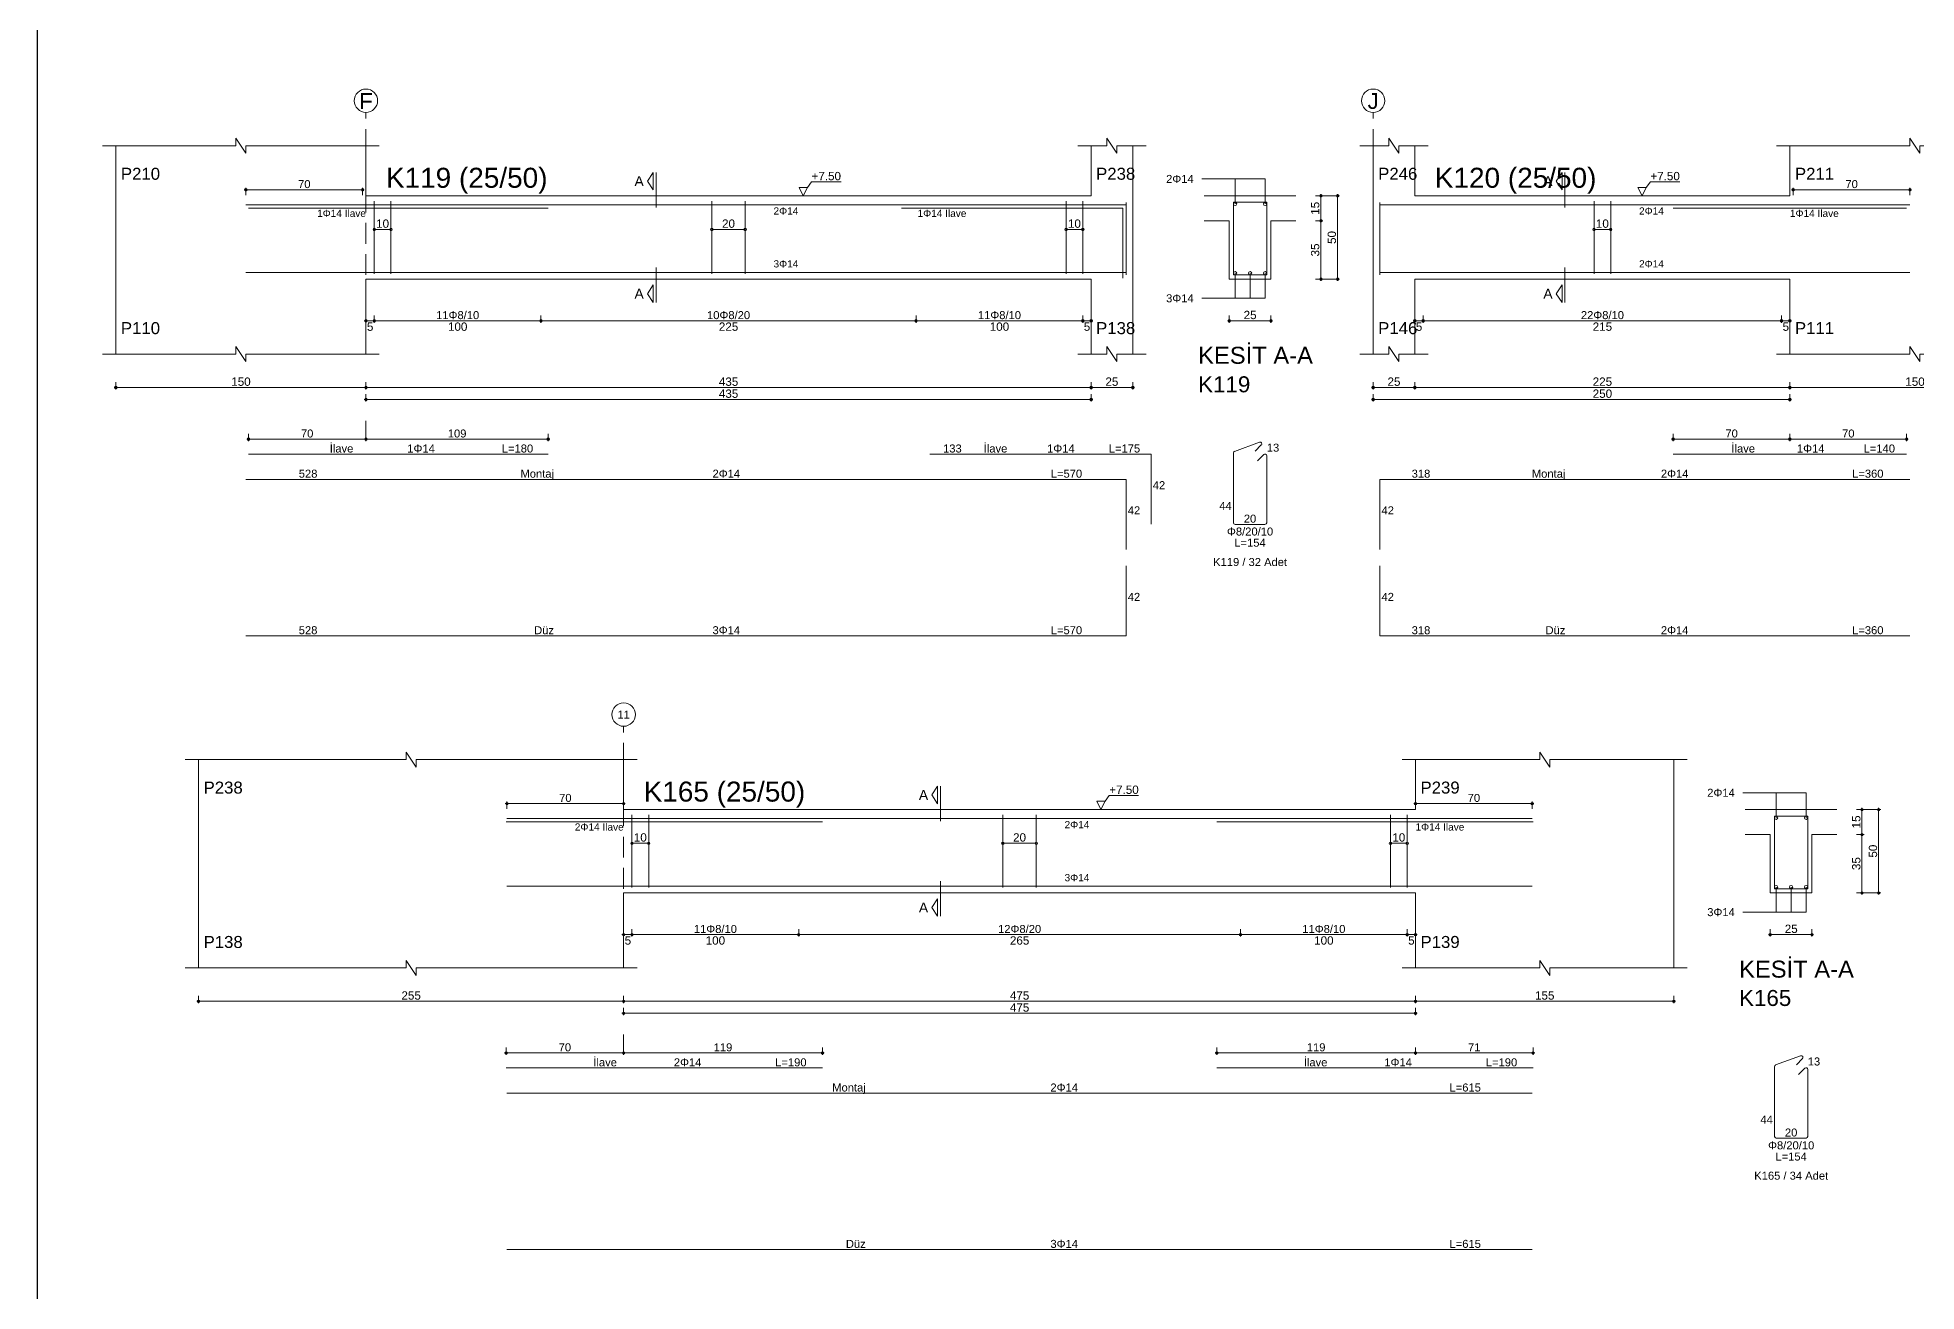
# Model space of a CAD drawing. Header units: millimetres. Extents: x 23801 to 80069, y 9628 to 14137.
# Drawn here: x 44412 to 46103, y 11881 to 13009 of the extents above; entities that cross this region are included whole.
import ezdxf

# ---------------------------------------------------------------- set-up
doc = ezdxf.new("R2010")
doc.units = ezdxf.units.MM
doc.linetypes.add('DASHDOT2', pattern=[12.7, 6.35, -3.175, 0, -3.175])
doc.linetypes.add('DASHED4', pattern=[18.75, 12.5, -6.25])
doc.layers.add('aks', color=251, linetype='DASHDOT2', lineweight=35)
for name, color, linetype in [('Donatı Topl. Uzun. Yazısı', 7, 'Continuous'), ('Donatı Uz. Yazısı', 7, 'Continuous'), ('Donatı Yazısı', 7, 'Continuous'), ('Donatı Çizgisi', 7, 'Continuous'), ('Kiriş', 7, 'Continuous'), ('Standart', 7, 'Continuous'), ('Ölçülendirme', 7, 'Continuous')]:
    doc.layers.add(name, color=color, linetype=linetype)
doc.styles.add('arial_1_18', font='arial.ttf', dxfattribs={"height": 0.2})

# ---------------------------------------------------------------- blocks, each defined once
blk = doc.blocks.new('IDE475Entity7395')
at = {"layer": 'aks', "color": 30, "linetype": 'DASHED4', "lineweight": 5}
for points in [[(7940.6, 2016.8), (7940.6, 2151.8)], [(7940.6, 1955.8), (7940.6, 1966.8)]]:
    blk.add_lwpolyline(points, dxfattribs=at)
at = {"layer": 'aks', "color": 1, "linetype": 'Continuous', "lineweight": 5}
blk.add_circle((7940.6, 2158.8), 7, dxfattribs=at)
at = {"layer": 'Donatı Çizgisi', "color": 5, "linetype": 'Continuous', "lineweight": 5}
for points in [[(7868.6, 2096.4), (8396.6, 2096.4)], [(7945.6, 2055), (7945.6, 2098.6)], [(7955.6, 2055), (7955.6, 2098.6)], [(8148.1, 2055), (8148.1, 2098.6)], [(8168.1, 2055), (8168.1, 2098.6)], [(8360.6, 2055), (8360.6, 2098.6)], [(8370.6, 2055), (8370.6, 2098.6)], [(8396.6, 2054.4), (8396.6, 2097.8)], [(8461, 2054.3), (8461, 2097.9)], [(8461, 2097.9), (8481, 2097.9)], [(8481, 2054.3), (8481, 2097.9)], [(7870.1, 2094.4), (8049.9, 2094.4)], [(8261.9, 2094.4), (8394.6, 2094.4)], [(8394.6, 2052.4), (8394.6, 2094.4)], [(7868.6, 2055.8), (8396.6, 2055.8)], [(8461, 2054.3), (8481, 2054.3)], [(8461.6, 1948.5), (8476.6, 1954)], [(8474.1, 1948.7), (8477.7, 1952.3)], [(7870.1, 1946.8), (8049.9, 1946.8)], [(8278.9, 1946.8), (8411.6, 1946.8)], [(8411.6, 1904.8), (8411.6, 1946.8)], [(8461, 1905.7), (8461, 1947.6)], [(8475.4, 1942.8), (8479.2, 1946.6)], [(8481, 1905.7), (8481, 1945.8)], [(7868.6, 1931.7), (8396.6, 1931.7)], [(8396.6, 1889.7), (8396.6, 1931.7)], [(8462, 1904.7), (8479.9, 1904.7)], [(8396.6, 1837.8), (8396.6, 1879.8)], [(7868.6, 1837.8), (8396.6, 1837.8)]]:
    blk.add_lwpolyline(points, dxfattribs=at)
for centre in [(8462, 2096.9), (8480, 2096.9), (8462, 2055.3), (8471, 2055.3), (8480, 2055.3)]:
    blk.add_circle(centre, 1, dxfattribs=at)
for centre, start, end in [((8477, 1953), 315, 110), ((8462, 1947.6), 110, 180), ((8479.9, 1945.8), 0, 135), ((8462, 1905.7), 180, 270), ((8479.9, 1905.7), 270, 0)]:
    blk.add_arc(centre, 1.02, start, end, dxfattribs=at)
at = {"layer": 'Kiriş', "color": 1, "linetype": 'Continuous', "lineweight": 5}
for points in [[(7782.6, 2131.8), (7862.6, 2131.8)], [(7790.6, 2006.8), (7790.6, 2131.8)], [(7862.6, 2131.8), (7862.6, 2136.3)], [(7868.6, 2127.3), (7862.6, 2136.3)], [(7868.6, 2127.3), (7868.6, 2131.8)], [(7868.6, 2131.8), (7948.6, 2131.8)], [(7940.6, 2101.8), (7940.6, 2131.8)], [(8367.6, 2131.8), (8385.1, 2131.8)], [(8375.6, 2101.8), (8375.6, 2131.8)], [(8385.1, 2131.8), (8385.1, 2136.3)], [(8391.1, 2127.3), (8385.1, 2136.3)], [(8391.1, 2131.8), (8408.6, 2131.8)], [(8391.1, 2127.3), (8391.1, 2131.8)], [(8400.6, 2006.8), (8400.6, 2131.8)], [(7940.6, 2101.8), (8375.6, 2101.8)], [(8443.5, 2101.8), (8498.5, 2101.8)], [(8443.5, 2086.8), (8458.5, 2086.8)], [(8458.5, 2051.8), (8458.5, 2086.8)], [(8483.5, 2086.8), (8498.5, 2086.8)], [(8483.5, 2051.8), (8483.5, 2086.8)], [(7940.6, 2051.8), (8375.6, 2051.8)], [(7940.6, 2006.8), (7940.6, 2051.8)], [(8375.6, 2006.8), (8375.6, 2051.8)], [(8458.5, 2051.8), (8483.5, 2051.8)], [(7782.6, 2006.8), (7862.6, 2006.8)], [(7868.6, 2002.3), (7862.6, 2011.3)], [(7862.6, 2006.8), (7862.6, 2011.3)], [(7868.6, 2006.8), (7948.6, 2006.8)], [(7868.6, 2002.3), (7868.6, 2006.8)], [(8367.6, 2006.8), (8385.1, 2006.8)], [(8391.1, 2002.3), (8385.1, 2011.3)], [(8385.1, 2006.8), (8385.1, 2011.3)], [(8391.1, 2006.8), (8408.6, 2006.8)], [(8391.1, 2002.3), (8391.1, 2006.8)]]:
    blk.add_lwpolyline(points, dxfattribs=at)
at = {"layer": 'Ölçülendirme', "color": 1, "linetype": 'Continuous', "lineweight": 5}
for points in [[(8109.4, 2110.5), (8112.9, 2115.8)], [(8112.9, 2105.3), (8109.4, 2110.5)], [(8112.9, 2105.3), (8112.9, 2115.8)], [(8114.6, 2094.8), (8114.6, 2115.8)], [(8205.4, 2106.8), (8207.9, 2110.1)], [(8207.9, 2110.1), (8225.6, 2110.1)], [(8442, 2111.9), (8480, 2111.9)], [(8462, 2096.9), (8462, 2111.9)], [(8480, 2096.9), (8480, 2111.9)], [(7867.6, 2105.4), (7939.6, 2105.4)], [(7868.6, 2102.1), (7868.6, 2106.6)], [(7938.6, 2102.1), (7938.6, 2106.6)], [(8202.9, 2101.8), (8200.4, 2106.8)], [(8200.4, 2106.8), (8205.4, 2106.8)], [(8205.4, 2106.8), (8202.9, 2101.8)], [(8202.9, 2101.8), (8202.9, 2101.8)], [(8510.2, 2101.8), (8524.7, 2101.8)], [(8513.5, 2050.8), (8513.5, 2102.8)], [(8523.5, 2050.8), (8523.5, 2102.8)], [(8510.2, 2086.8), (8514.7, 2086.8)], [(7945.6, 2081.6), (7955.6, 2081.6)], [(8148.1, 2081.6), (8168.1, 2081.6)], [(8360.6, 2081.6), (8370.6, 2081.6)], [(8114.6, 2037.8), (8114.6, 2058.8)], [(8462, 2040.3), (8462, 2055.3)], [(8471, 2040.3), (8471, 2055.3)], [(8480, 2040.3), (8480, 2055.3)], [(8510.2, 2051.8), (8524.7, 2051.8)], [(8109.4, 2043), (8112.9, 2048.3)], [(8112.9, 2037.8), (8109.4, 2043)], [(8112.9, 2037.8), (8112.9, 2048.3)], [(8442, 2040.3), (8480, 2040.3)], [(7940.6, 2025.5), (7940.6, 2030)], [(7945.6, 2025.5), (7945.6, 2030)], [(8045.6, 2025.5), (8045.6, 2030)], [(8270.6, 2025.5), (8270.6, 2030)], [(8370.6, 2025.5), (8370.6, 2030)], [(8375.6, 2025.5), (8375.6, 2030)], [(8458.5, 2025.5), (8458.5, 2030)], [(8483.5, 2025.5), (8483.5, 2030)], [(7939.6, 2026.8), (8376.6, 2026.8)], [(8457.5, 2026.8), (8484.5, 2026.8)], [(7789.6, 1986.8), (8401.6, 1986.8)], [(7790.6, 1985.5), (7790.6, 1990)], [(7940.6, 1985.5), (7940.6, 1990)], [(8375.6, 1985.5), (8375.6, 1990)], [(8400.6, 1985.5), (8400.6, 1990)], [(7939.6, 1979.6), (8376.6, 1979.6)], [(7940.6, 1978.3), (7940.6, 1982.8)], [(8375.6, 1978.3), (8375.6, 1982.8)], [(7869.1, 1955.8), (7941.6, 1955.8)], [(7870.1, 1954.5), (7870.1, 1959)], [(7939.6, 1955.8), (8050.9, 1955.8)], [(7940.6, 1954.5), (7940.6, 1959)], [(7940.6, 1954.5), (7940.6, 1959)], [(8049.9, 1954.5), (8049.9, 1959)]]:
    blk.add_lwpolyline(points, dxfattribs=at)
for centre in [(7868.6, 2105.4), (7938.6, 2105.4), (8513.5, 2101.8), (8523.5, 2101.8), (8513.5, 2086.8), (7945.6, 2081.6), (7955.6, 2081.6), (8148.1, 2081.6), (8168.1, 2081.6), (8360.6, 2081.6), (8370.6, 2081.6), (8513.5, 2051.8), (8523.5, 2051.8), (7940.6, 2026.8), (7945.6, 2026.8), (7945.6, 2026.8), (8045.6, 2026.8), (8045.6, 2026.8), (8270.6, 2026.8), (8270.6, 2026.8), (8370.6, 2026.8), (8370.6, 2026.8), (8375.6, 2026.8), (8458.5, 2026.8), (8483.5, 2026.8), (7790.6, 1986.8), (7940.6, 1986.8), (7940.6, 1986.8), (8375.6, 1986.8), (8375.6, 1986.8), (8400.6, 1986.8), (7940.6, 1979.6), (8375.6, 1979.6), (7870.1, 1955.8), (7940.6, 1955.8), (7940.6, 1955.8), (8049.9, 1955.8)]:
    blk.add_circle(centre, 0.75, dxfattribs=at)
at = {"layer": 'aks', "color": 1, "linetype": 'Continuous', "lineweight": 5, "style": 'arial_1_18'}
blk.add_text('F', height=9.45, dxfattribs=at).set_placement((7936.6, 2153.9))
at = {"layer": 'Donatı Topl. Uzun. Yazısı', "color": 1, "linetype": 'Continuous', "lineweight": 5, "style": 'arial_1_18'}
for s, p in [('L=180', (8022.1, 1947.8)), ('L=175', (8386.2, 1947.8)), ('L=570', (8351.4, 1932.7)), ('L=154', (8461.5, 1891.3)), ('L=570', (8351.4, 1838.8))]:
    blk.add_text(s, height=4.8, dxfattribs=at).set_placement(p)
at = {"layer": 'Donatı Uz. Yazısı', "color": 1, "linetype": 'Continuous', "lineweight": 5, "style": 'arial_1_18'}
for s, p in [('133', (8286.8, 1947.8)), ('13', (8481, 1948.3)), ('528', (7900.3, 1932.7)), ('42', (8412.6, 1925.8)), ('44', (8452.5, 1913.4)), ('42', (8397.6, 1910.7)), ('20', (8467.2, 1905.7)), ('42', (8397.6, 1858.8)), ('528', (7900.3, 1838.8))]:
    blk.add_text(s, height=4.8, dxfattribs=at).set_placement(p)
at = {"layer": 'Donatı Yazısı', "color": 5, "linetype": 'Continuous', "lineweight": 5, "style": 'arial_1_18'}
for s, height, p in [('2Φ14', 4.8, (8420.6, 2109.5)), ('1Φ14 İlave', 4.32, (7911.3, 2089.1)), ('1Φ14 İlave', 4.32, (8271.5, 2089.1)), ('3Φ14', 4.8, (8420.6, 2037.9)), ('1Φ14', 4.8, (7965.4, 1947.8)), ('1Φ14', 4.8, (8349.2, 1947.8)), ('2Φ14', 4.8, (8148.5, 1932.7)), ('Φ8/20/10', 4.8, (8457.1, 1898)), ('K119 / 32 Adet', 4.8, (8448.8, 1879.7)), ('3Φ14', 4.8, (8148.5, 1838.8))]:
    blk.add_text(s, height=height, dxfattribs=at).set_placement(p)
for s, p in [('2Φ14', (8185.1, 2090.5)), ('3Φ14', (8185.1, 2058.8))]:
    blk.add_text(s, height=4.32, rotation=360, dxfattribs=at).set_placement(p)
at = {"layer": 'Donatı Yazısı', "color": 1, "linetype": 'Continuous', "lineweight": 5, "style": 'arial_1_18'}
for s, p in [('İlave', (7918.9, 1947.8)), ('İlave', (8311.2, 1947.8)), ('Montaj', (8033.3, 1932.7)), ('Düz', (8041.5, 1838.8))]:
    blk.add_text(s, height=4.8, dxfattribs=at).set_placement(p)
at = {"layer": 'Kiriş', "color": 1, "linetype": 'Continuous', "lineweight": 5, "style": 'arial_1_18'}
for s, height, p in [('K119 (25/50)', 12, (7952.6, 2106.6)), ('P210', 7.2, (7793.6, 2111.4)), ('P238', 7.2, (8378.6, 2111.4)), ('P110', 7.2, (7793.6, 2018.8)), ('P138', 7.2, (8378.6, 2018.8)), ('KESİT A-A', 10.2, (8439.8, 2001)), ('K119', 9.6, (8439.8, 1983.9))]:
    blk.add_text(s, height=height, dxfattribs=at).set_placement(p)
at = {"layer": 'Ölçülendirme', "color": 1, "linetype": 'Continuous', "lineweight": 5, "style": 'arial_1_18'}
for s, height, p in [('70', 4.8, (7899.9, 2106.4)), ('A', 5.95, (8101.7, 2107.6)), ('+7.50', 5, (8207.9, 2111.1)), ('A', 5.95, (8101.7, 2040.1)), ('25', 5, (8467.1, 2027.8)), ('5', 5, (7941.2, 2020.8)), ('100', 5, (7989.8, 2020.8)), ('225', 5, (8152.3, 2020.8)), ('100', 5, (8314.8, 2020.8)), ('5', 5, (8371.2, 2020.8)), ('150', 5, (7859.8, 1987.8)), ('435', 5, (8152.3, 1987.8)), ('435', 5, (8152.3, 1980.6)), ('25', 5, (8384.2, 1987.8))]:
    blk.add_text(s, height=height, dxfattribs=at).set_placement(p)
for s, rotation, p in [('15', 90, (8512.5, 2090.4)), ('10', 360, (7946.7, 2082.6)), ('20', 360, (8154.2, 2082.6)), ('10', 360, (8361.7, 2082.6)), ('50', 90, (8522.5, 2072.9)), ('35', 90, (8512.5, 2065.4))]:
    blk.add_text(s, height=5, rotation=rotation, dxfattribs=at).set_placement(p)
at = {"layer": 'Ölçülendirme', "color": 5, "linetype": 'Continuous', "lineweight": 5, "style": 'arial_1_18'}
for s, p in [('11Φ8/10', (7982.7, 2027.8)), ('10Φ8/20', (8145.2, 2027.8)), ('11Φ8/10', (8307.7, 2027.8)), ('70', (7901.6, 1956.8)), ('109', (7989.7, 1956.8))]:
    blk.add_text(s, height=4.8, dxfattribs=at).set_placement(p)
blk = doc.blocks.new('IDE475Entity7396')
at = {"layer": 'aks', "color": 30, "linetype": 'DASHED4', "lineweight": 5}
blk.add_lwpolyline([(8544.8, 2016.8), (8544.8, 2151.8)], dxfattribs=at)
at = {"layer": 'aks', "color": 1, "linetype": 'Continuous', "lineweight": 5}
blk.add_circle((8544.8, 2158.8), 7, dxfattribs=at)
at = {"layer": 'Donatı Çizgisi', "color": 5, "linetype": 'Continuous', "lineweight": 5}
for points in [[(8548.8, 2054.4), (8548.8, 2097.8)], [(8548.8, 2096.4), (8866.8, 2096.4)], [(8677.3, 2055), (8677.3, 2098.6)], [(8687.3, 2055), (8687.3, 2098.6)], [(9005.2, 2054.3), (9005.2, 2097.9)], [(9005.2, 2097.9), (9025.2, 2097.9)], [(9025.2, 2054.3), (9025.2, 2097.9)], [(8724.8, 2094.4), (8864.8, 2094.4)], [(8548.8, 2055.8), (8866.8, 2055.8)], [(9005.2, 2054.3), (9025.2, 2054.3)], [(9005.8, 1948.5), (9020.8, 1954)], [(9018.3, 1948.7), (9021.9, 1952.3)], [(8724.8, 1946.8), (8864.8, 1946.8)], [(9005.2, 1905.7), (9005.2, 1947.6)], [(9019.6, 1942.8), (9023.4, 1946.6)], [(9025.2, 1905.7), (9025.2, 1945.8)], [(8548.8, 1889.7), (8548.8, 1931.7)], [(8548.8, 1931.7), (8866.8, 1931.7)], [(9006.2, 1904.7), (9024.1, 1904.7)], [(8548.8, 1837.8), (8548.8, 1879.8)], [(8548.8, 1837.8), (8866.8, 1837.8)]]:
    blk.add_lwpolyline(points, dxfattribs=at)
for centre in [(9006.2, 2096.9), (9024.2, 2096.9), (9006.2, 2055.3), (9024.2, 2055.3)]:
    blk.add_circle(centre, 1, dxfattribs=at)
for centre, start, end in [((9021.2, 1953), 315, 110), ((9006.2, 1947.6), 110, 180), ((9024.1, 1945.8), 0, 135), ((9006.2, 1905.7), 180, 270), ((9024.1, 1905.7), 270, 0)]:
    blk.add_arc(centre, 1.02, start, end, dxfattribs=at)
at = {"layer": 'Kiriş', "color": 1, "linetype": 'Continuous', "lineweight": 5}
for points in [[(8536.8, 2131.8), (8554.3, 2131.8)], [(8544.8, 2006.8), (8544.8, 2131.8)], [(8554.3, 2131.8), (8554.3, 2136.3)], [(8560.3, 2127.3), (8554.3, 2136.3)], [(8560.3, 2127.3), (8560.3, 2131.8)], [(8560.3, 2131.8), (8577.8, 2131.8)], [(8569.8, 2101.8), (8569.8, 2131.8)], [(8786.8, 2131.8), (8866.8, 2131.8)], [(8794.8, 2101.8), (8794.8, 2131.8)], [(8866.8, 2131.8), (8866.8, 2136.3)], [(8872.8, 2127.3), (8866.8, 2136.3)], [(8872.8, 2131.8), (8952.8, 2131.8)], [(8872.8, 2127.3), (8872.8, 2131.8)], [(8944.8, 2006.8), (8944.8, 2131.8)], [(8569.8, 2101.8), (8794.8, 2101.8)], [(8987.7, 2101.8), (9042.7, 2101.8)], [(8987.7, 2086.8), (9002.7, 2086.8)], [(9002.7, 2051.8), (9002.7, 2086.8)], [(9027.7, 2086.8), (9042.7, 2086.8)], [(9027.7, 2051.8), (9027.7, 2086.8)], [(8569.8, 2051.8), (8794.8, 2051.8)], [(8569.8, 2006.8), (8569.8, 2051.8)], [(8794.8, 2006.8), (8794.8, 2051.8)], [(9002.7, 2051.8), (9027.7, 2051.8)], [(8536.8, 2006.8), (8554.3, 2006.8)], [(8560.3, 2002.3), (8554.3, 2011.3)], [(8554.3, 2006.8), (8554.3, 2011.3)], [(8560.3, 2006.8), (8577.8, 2006.8)], [(8560.3, 2002.3), (8560.3, 2006.8)], [(8786.8, 2006.8), (8866.8, 2006.8)], [(8872.8, 2002.3), (8866.8, 2011.3)], [(8866.8, 2006.8), (8866.8, 2011.3)], [(8872.8, 2006.8), (8952.8, 2006.8)], [(8872.8, 2002.3), (8872.8, 2006.8)]]:
    blk.add_lwpolyline(points, dxfattribs=at)
at = {"layer": 'Ölçülendirme', "color": 1, "linetype": 'Continuous', "lineweight": 5}
for points in [[(8654.6, 2110.5), (8658.1, 2115.8)], [(8658.1, 2105.3), (8654.6, 2110.5)], [(8658.1, 2105.3), (8658.1, 2115.8)], [(8659.8, 2094.8), (8659.8, 2115.8)], [(8708.6, 2106.8), (8711.1, 2110.1)], [(8711.1, 2110.1), (8728.8, 2110.1)], [(8986.2, 2111.9), (9024.2, 2111.9)], [(9006.2, 2096.9), (9006.2, 2111.9)], [(9024.2, 2096.9), (9024.2, 2111.9)], [(8706.1, 2101.8), (8703.6, 2106.8)], [(8703.6, 2106.8), (8708.6, 2106.8)], [(8708.6, 2106.8), (8706.1, 2101.8)], [(8706.1, 2101.8), (8706.1, 2101.8)], [(8795.8, 2105.4), (8867.8, 2105.4)], [(8796.8, 2102.1), (8796.8, 2106.6)], [(8866.8, 2102.1), (8866.8, 2106.6)], [(9054.4, 2101.8), (9068.9, 2101.8)], [(9057.7, 2050.8), (9057.7, 2102.8)], [(9067.7, 2050.8), (9067.7, 2102.8)], [(9054.4, 2086.8), (9058.9, 2086.8)], [(8677.3, 2081.6), (8687.3, 2081.6)], [(8659.8, 2037.8), (8659.8, 2058.8)], [(9006.2, 2040.3), (9006.2, 2055.3)], [(9024.2, 2040.3), (9024.2, 2055.3)], [(9054.4, 2051.8), (9068.9, 2051.8)], [(8654.6, 2043), (8658.1, 2048.3)], [(8658.1, 2037.8), (8654.6, 2043)], [(8658.1, 2037.8), (8658.1, 2048.3)], [(8986.2, 2040.3), (9024.2, 2040.3)], [(8569.8, 2025.5), (8569.8, 2030)], [(8574.8, 2025.5), (8574.8, 2030)], [(8789.8, 2025.5), (8789.8, 2030)], [(8794.8, 2025.5), (8794.8, 2030)], [(9002.7, 2025.5), (9002.7, 2030)], [(9027.7, 2025.5), (9027.7, 2030)], [(8568.8, 2026.8), (8795.8, 2026.8)], [(9001.7, 2026.8), (9028.7, 2026.8)], [(8543.8, 1986.8), (8945.8, 1986.8)], [(8544.8, 1985.5), (8544.8, 1990)], [(8569.8, 1985.5), (8569.8, 1990)], [(8794.8, 1985.5), (8794.8, 1990)], [(8944.8, 1985.5), (8944.8, 1990)], [(8543.8, 1979.6), (8795.8, 1979.6)], [(8544.8, 1978.3), (8544.8, 1982.8)], [(8794.8, 1978.3), (8794.8, 1982.8)], [(8723.8, 1955.8), (8795.8, 1955.8)], [(8724.8, 1954.5), (8724.8, 1959)], [(8793.8, 1955.8), (8865.8, 1955.8)], [(8794.8, 1954.5), (8794.8, 1959)], [(8794.8, 1954.5), (8794.8, 1959)], [(8864.8, 1954.5), (8864.8, 1959)]]:
    blk.add_lwpolyline(points, dxfattribs=at)
for centre in [(8796.8, 2105.4), (8866.8, 2105.4), (9057.7, 2101.8), (9067.7, 2101.8), (9057.7, 2086.8), (8677.3, 2081.6), (8687.3, 2081.6), (9057.7, 2051.8), (9067.7, 2051.8), (8569.8, 2026.8), (8574.8, 2026.8), (8574.8, 2026.8), (8789.8, 2026.8), (8789.8, 2026.8), (8794.8, 2026.8), (9002.7, 2026.8), (9027.7, 2026.8), (8544.8, 1986.8), (8569.8, 1986.8), (8569.8, 1986.8), (8794.8, 1986.8), (8794.8, 1986.8), (8944.8, 1986.8), (8544.8, 1979.6), (8794.8, 1979.6), (8724.8, 1955.8), (8794.8, 1955.8), (8794.8, 1955.8), (8864.8, 1955.8)]:
    blk.add_circle(centre, 0.75, dxfattribs=at)
at = {"layer": 'aks', "color": 1, "linetype": 'Continuous', "lineweight": 5, "style": 'arial_1_18'}
blk.add_text('J', height=9.45, dxfattribs=at).set_placement((8541.5, 2153.9))
at = {"layer": 'Donatı Topl. Uzun. Yazısı', "color": 1, "linetype": 'Continuous', "lineweight": 5, "style": 'arial_1_18'}
for s, p in [('L=140', (8839, 1947.8)), ('L=360', (8832.1, 1932.7)), ('L=154', (9005.7, 1891.3)), ('L=360', (8832.1, 1838.8))]:
    blk.add_text(s, height=4.8, dxfattribs=at).set_placement(p)
at = {"layer": 'Donatı Uz. Yazısı', "color": 1, "linetype": 'Continuous', "lineweight": 5, "style": 'arial_1_18'}
for s, p in [('13', (9025.2, 1948.3)), ('318', (8567.9, 1932.7)), ('44', (8996.7, 1913.4)), ('42', (8549.8, 1910.7)), ('20', (9011.4, 1905.7)), ('42', (8549.8, 1858.8)), ('318', (8567.9, 1838.8))]:
    blk.add_text(s, height=4.8, dxfattribs=at).set_placement(p)
at = {"layer": 'Donatı Yazısı', "color": 5, "linetype": 'Continuous', "lineweight": 5, "style": 'arial_1_18'}
for s, height, p in [('2Φ14', 4.8, (8964.8, 2109.5)), ('1Φ14 İlave', 4.32, (8794.8, 2089.1)), ('2Φ14', 4.8, (8964.8, 2037.9)), ('1Φ14', 4.8, (8799, 1947.8)), ('2Φ14', 4.8, (8717.4, 1932.7)), ('Φ8/10', 4.8, (9006, 1898)), ('K120 / 22 Adet', 4.8, (8993, 1879.7)), ('2Φ14', 4.8, (8717.4, 1838.8))]:
    blk.add_text(s, height=height, dxfattribs=at).set_placement(p)
for p in [(8704.3, 2090.5), (8704.3, 2058.8)]:
    blk.add_text('2Φ14', height=4.32, rotation=360, dxfattribs=at).set_placement(p)
at = {"layer": 'Donatı Yazısı', "color": 1, "linetype": 'Continuous', "lineweight": 5, "style": 'arial_1_18'}
for s, p in [('İlave', (8759.7, 1947.8)), ('Montaj', (8640, 1932.7)), ('Düz', (8648.2, 1838.8))]:
    blk.add_text(s, height=4.8, dxfattribs=at).set_placement(p)
at = {"layer": 'Kiriş', "color": 1, "linetype": 'Continuous', "lineweight": 5, "style": 'arial_1_18'}
for s, height, p in [('K120 (25/50)', 12, (8581.8, 2106.6)), ('P246', 7.2, (8547.8, 2111.4)), ('P211', 7.2, (8797.8, 2111.4)), ('P146', 7.2, (8547.8, 2018.8)), ('P111', 7.2, (8797.8, 2018.8)), ('KESİT A-A', 10.2, (8984, 2001)), ('K120', 9.6, (8984, 1983.9))]:
    blk.add_text(s, height=height, dxfattribs=at).set_placement(p)
at = {"layer": 'Ölçülendirme', "color": 1, "linetype": 'Continuous', "lineweight": 5, "style": 'arial_1_18'}
for s, height, p in [('A', 5.95, (8646.9, 2107.6)), ('+7.50', 5, (8711.1, 2111.1)), ('70', 4.8, (8828.1, 2106.4)), ('A', 5.95, (8646.9, 2040.1)), ('25', 5, (9011.3, 2027.8)), ('5', 5, (8570.4, 2020.8)), ('215', 5, (8676.5, 2020.8)), ('5', 5, (8790.4, 2020.8)), ('25', 5, (8553.4, 1987.8)), ('225', 5, (8676.5, 1987.8)), ('250', 5, (8676.5, 1980.6)), ('150', 5, (8864, 1987.8))]:
    blk.add_text(s, height=height, dxfattribs=at).set_placement(p)
for s, rotation, p in [('15', 90, (9056.7, 2090.4)), ('10', 360, (8678.4, 2082.6)), ('50', 90, (9066.7, 2072.9)), ('35', 90, (9056.7, 2065.4))]:
    blk.add_text(s, height=5, rotation=rotation, dxfattribs=at).set_placement(p)
at = {"layer": 'Ölçülendirme', "color": 5, "linetype": 'Continuous', "lineweight": 5, "style": 'arial_1_18'}
for s, p in [('22Φ8/10', (8669.4, 2027.8)), ('70', (8756.1, 1956.8)), ('70', (8826.1, 1956.8))]:
    blk.add_text(s, height=4.8, dxfattribs=at).set_placement(p)
blk = doc.blocks.new('IDE475Entity7428')
at = {"layer": 'aks', "color": 30, "linetype": 'DASHED4', "lineweight": 5}
for points in [[(8095.2, 1648.6), (8095.2, 1783.6)], [(8095.2, 1587.6), (8095.2, 1598.6)]]:
    blk.add_lwpolyline(points, dxfattribs=at)
at = {"layer": 'aks', "color": 1, "linetype": 'Continuous', "lineweight": 5}
blk.add_circle((8095.2, 1790.6), 7, dxfattribs=at)
at = {"layer": 'Donatı Çizgisi', "color": 5, "linetype": 'Continuous', "lineweight": 5}
for points in [[(8024.7, 1726.2), (8214.5, 1726.2)], [(8025.2, 1728.2), (8640.2, 1728.2)], [(8100.2, 1686.8), (8100.2, 1730.4)], [(8110.2, 1686.8), (8110.2, 1730.4)], [(8322.7, 1686.8), (8322.7, 1730.4)], [(8342.7, 1686.8), (8342.7, 1730.4)], [(8451, 1726.2), (8640.7, 1726.2)], [(8555.2, 1686.8), (8555.2, 1730.4)], [(8565.2, 1686.8), (8565.2, 1730.4)], [(8785.5, 1686.1), (8785.5, 1729.7)], [(8785.5, 1729.7), (8805.5, 1729.7)], [(8805.5, 1686.1), (8805.5, 1729.7)], [(8025.2, 1687.6), (8640.2, 1687.6)], [(8785.5, 1686.1), (8805.5, 1686.1)], [(8024.7, 1578.6), (8214.5, 1578.6)], [(8451, 1578.6), (8640.7, 1578.6)], [(8785.5, 1537.6), (8785.5, 1579.4)], [(8786.2, 1580.4), (8801.2, 1585.9)], [(8798.7, 1580.5), (8802.3, 1584.2)], [(8800, 1574.6), (8803.8, 1578.4)], [(8805.5, 1537.6), (8805.5, 1577.7)], [(8025.2, 1563.5), (8640.2, 1563.5)], [(8786.6, 1536.5), (8804.5, 1536.5)], [(8025.2, 1469.7), (8640.2, 1469.7)]]:
    blk.add_lwpolyline(points, dxfattribs=at)
for centre in [(8786.5, 1728.7), (8804.5, 1728.7), (8786.5, 1687.1), (8795.5, 1687.1), (8804.5, 1687.1)]:
    blk.add_circle(centre, 1, dxfattribs=at)
for centre, start, end in [((8786.6, 1579.4), 110, 180), ((8801.6, 1584.9), 315, 110), ((8804.5, 1577.7), 0, 135), ((8786.6, 1537.6), 180, 270), ((8804.5, 1537.6), 270, 0)]:
    blk.add_arc(centre, 1.02, start, end, dxfattribs=at)
at = {"layer": 'Kiriş', "color": 1, "linetype": 'Continuous', "lineweight": 5}
for points in [[(7832.2, 1763.6), (7964.7, 1763.6)], [(7840.2, 1638.6), (7840.2, 1763.6)], [(7964.7, 1763.6), (7964.7, 1768.1)], [(7970.7, 1759.1), (7964.7, 1768.1)], [(7970.7, 1759.1), (7970.7, 1763.6)], [(7970.7, 1763.6), (8103.2, 1763.6)], [(8095.2, 1733.6), (8095.2, 1763.6)], [(8562.2, 1763.6), (8644.7, 1763.6)], [(8570.2, 1733.6), (8570.2, 1763.6)], [(8644.7, 1763.6), (8644.7, 1768.1)], [(8650.7, 1759.1), (8644.7, 1768.1)], [(8650.7, 1763.6), (8733.2, 1763.6)], [(8650.7, 1759.1), (8650.7, 1763.6)], [(8725.2, 1638.6), (8725.2, 1763.6)], [(8095.2, 1733.6), (8570.2, 1733.6)], [(8768, 1733.6), (8823, 1733.6)], [(8768, 1718.6), (8783, 1718.6)], [(8783, 1683.6), (8783, 1718.6)], [(8808, 1718.6), (8823, 1718.6)], [(8808, 1683.6), (8808, 1718.6)], [(8095.2, 1683.6), (8570.2, 1683.6)], [(8095.2, 1638.6), (8095.2, 1683.6)], [(8570.2, 1638.6), (8570.2, 1683.6)], [(8783, 1683.6), (8808, 1683.6)], [(7832.2, 1638.6), (7964.7, 1638.6)], [(7970.7, 1634.1), (7964.7, 1643.1)], [(7964.7, 1638.6), (7964.7, 1643.1)], [(7970.7, 1638.6), (8103.2, 1638.6)], [(7970.7, 1634.1), (7970.7, 1638.6)], [(8562.2, 1638.6), (8644.7, 1638.6)], [(8650.7, 1634.1), (8644.7, 1643.1)], [(8644.7, 1638.6), (8644.7, 1643.1)], [(8650.7, 1638.6), (8733.2, 1638.6)], [(8650.7, 1634.1), (8650.7, 1638.6)]]:
    blk.add_lwpolyline(points, dxfattribs=at)
at = {"layer": 'Ölçülendirme', "color": 1, "linetype": 'Continuous', "lineweight": 5}
for points in [[(8280, 1742.4), (8283.5, 1747.6)], [(8283.5, 1737.1), (8283.5, 1747.6)], [(8285.2, 1726.6), (8285.2, 1747.6)], [(8024.2, 1737.2), (8096.2, 1737.2)], [(8025.2, 1734), (8025.2, 1738.5)], [(8095.2, 1734), (8095.2, 1738.5)], [(8283.5, 1737.1), (8280, 1742.4)], [(8381.5, 1733.6), (8379, 1738.6)], [(8379, 1738.6), (8384, 1738.6)], [(8384, 1738.6), (8381.5, 1733.6)], [(8384, 1738.6), (8386.5, 1742)], [(8386.5, 1742), (8404.1, 1742)], [(8569.2, 1737.2), (8641.2, 1737.2)], [(8570.2, 1734), (8570.2, 1738.5)], [(8640.2, 1734), (8640.2, 1738.5)], [(8766.5, 1743.7), (8804.5, 1743.7)], [(8786.5, 1728.7), (8786.5, 1743.7)], [(8804.5, 1728.7), (8804.5, 1743.7)], [(8381.5, 1733.6), (8381.5, 1733.6)], [(8834.8, 1733.6), (8849.3, 1733.6)], [(8838, 1682.6), (8838, 1734.6)], [(8848, 1682.6), (8848, 1734.6)], [(8100.2, 1713.4), (8110.2, 1713.4)], [(8322.7, 1713.4), (8342.7, 1713.4)], [(8555.2, 1713.4), (8565.2, 1713.4)], [(8834.8, 1718.6), (8839.3, 1718.6)], [(8285.2, 1669.6), (8285.2, 1690.6)], [(8280, 1674.9), (8283.5, 1680.1)], [(8283.5, 1669.6), (8283.5, 1680.1)], [(8786.5, 1672.1), (8786.5, 1687.1)], [(8795.5, 1672.1), (8795.5, 1687.1)], [(8804.5, 1672.1), (8804.5, 1687.1)], [(8834.8, 1683.6), (8849.3, 1683.6)], [(8283.5, 1669.6), (8280, 1674.9)], [(8766.5, 1672.1), (8804.5, 1672.1)], [(8094.2, 1658.6), (8571.2, 1658.6)], [(8095.2, 1657.4), (8095.2, 1661.9)], [(8100.2, 1657.4), (8100.2, 1661.9)], [(8200.2, 1657.4), (8200.2, 1661.9)], [(8465.2, 1657.4), (8465.2, 1661.9)], [(8565.2, 1657.4), (8565.2, 1661.9)], [(8570.2, 1657.4), (8570.2, 1661.9)], [(8782, 1658.6), (8809, 1658.6)], [(8783, 1657.4), (8783, 1661.9)], [(8808, 1657.4), (8808, 1661.9)], [(7839.2, 1618.6), (8726.2, 1618.6)], [(7840.2, 1617.4), (7840.2, 1621.9)], [(8095.2, 1617.4), (8095.2, 1621.9)], [(8095.2, 1610.2), (8095.2, 1614.7)], [(8570.2, 1617.4), (8570.2, 1621.9)], [(8570.2, 1610.2), (8570.2, 1614.7)], [(8725.2, 1617.4), (8725.2, 1621.9)], [(8094.2, 1611.4), (8571.2, 1611.4)], [(8024.7, 1586.4), (8024.7, 1590.9)], [(8095.2, 1586.4), (8095.2, 1590.9)], [(8095.2, 1586.4), (8095.2, 1590.9)], [(8214.5, 1586.4), (8214.5, 1590.9)], [(8451, 1586.4), (8451, 1590.9)], [(8570.2, 1586.4), (8570.2, 1590.9)], [(8570.2, 1586.4), (8570.2, 1590.9)], [(8640.7, 1586.4), (8640.7, 1590.9)], [(8023.7, 1587.6), (8096.2, 1587.6)], [(8094.2, 1587.6), (8215.5, 1587.6)], [(8450, 1587.6), (8571.2, 1587.6)], [(8569.2, 1587.6), (8641.7, 1587.6)]]:
    blk.add_lwpolyline(points, dxfattribs=at)
for centre in [(8025.2, 1737.2), (8095.2, 1737.2), (8570.2, 1737.2), (8640.2, 1737.2), (8838, 1733.6), (8848, 1733.6), (8100.2, 1713.4), (8110.2, 1713.4), (8322.7, 1713.4), (8342.7, 1713.4), (8555.2, 1713.4), (8565.2, 1713.4), (8838, 1718.6), (8838, 1683.6), (8848, 1683.6), (8095.2, 1658.6), (8100.2, 1658.6), (8100.2, 1658.6), (8200.2, 1658.6), (8200.2, 1658.6), (8465.2, 1658.6), (8465.2, 1658.6), (8565.2, 1658.6), (8565.2, 1658.6), (8570.2, 1658.6), (8783, 1658.6), (8808, 1658.6), (7840.2, 1618.6), (8095.2, 1618.6), (8095.2, 1618.6), (8095.2, 1611.4), (8570.2, 1618.6), (8570.2, 1618.6), (8570.2, 1611.4), (8725.2, 1618.6), (8024.7, 1587.6), (8095.2, 1587.6), (8095.2, 1587.6), (8214.5, 1587.6), (8451, 1587.6), (8570.2, 1587.6), (8570.2, 1587.6), (8640.7, 1587.6)]:
    blk.add_circle(centre, 0.75, dxfattribs=at)
at = {"layer": 'aks', "color": 1, "linetype": 'Continuous', "lineweight": 5, "style": 'arial_1_18'}
blk.add_text('11', height=4.73, dxfattribs=at).set_placement((8091.5, 1788.2))
at = {"layer": 'Donatı Topl. Uzun. Yazısı', "color": 1, "linetype": 'Continuous', "lineweight": 5, "style": 'arial_1_18'}
for s, p in [('L=190', (8186.1, 1579.6)), ('L=190', (8612.4, 1579.6)), ('L=615', (8590.6, 1564.5)), ('L=154', (8786.1, 1523.1)), ('L=615', (8590.6, 1470.7))]:
    blk.add_text(s, height=4.8, dxfattribs=at).set_placement(p)
at = {"layer": 'Donatı Uz. Yazısı', "color": 1, "linetype": 'Continuous', "lineweight": 5, "style": 'arial_1_18'}
for s, p in [('13', (8805.5, 1580.1)), ('44', (8777.1, 1545.3)), ('20', (8791.8, 1537.5))]:
    blk.add_text(s, height=4.8, dxfattribs=at).set_placement(p)
at = {"layer": 'Donatı Yazısı', "color": 5, "linetype": 'Continuous', "lineweight": 5, "style": 'arial_1_18'}
for s, height, p in [('2Φ14', 4.8, (8745.2, 1741.3)), ('2Φ14 İlave', 4.32, (8065.9, 1721)), ('1Φ14 İlave', 4.32, (8570.2, 1721)), ('3Φ14', 4.8, (8745.2, 1669.7)), ('2Φ14', 4.8, (8125.3, 1579.6)), ('1Φ14', 4.8, (8551.5, 1579.6)), ('2Φ14', 4.8, (8351.2, 1564.5)), ('Φ8/20/10', 4.8, (8781.7, 1529.8)), ('K165 / 34 Adet', 4.8, (8773.4, 1511.6)), ('3Φ14', 4.8, (8351.2, 1470.7))]:
    blk.add_text(s, height=height, dxfattribs=at).set_placement(p)
for s, p in [('2Φ14', (8359.7, 1722.4)), ('3Φ14', (8359.7, 1690.6))]:
    blk.add_text(s, height=4.32, rotation=360, dxfattribs=at).set_placement(p)
at = {"layer": 'Donatı Yazısı', "color": 1, "linetype": 'Continuous', "lineweight": 5, "style": 'arial_1_18'}
for s, p in [('İlave', (8077, 1579.6)), ('İlave', (8503.2, 1579.6)), ('Montaj', (8220.3, 1564.5)), ('Düz', (8228.5, 1470.7))]:
    blk.add_text(s, height=4.8, dxfattribs=at).set_placement(p)
at = {"layer": 'Kiriş', "color": 1, "linetype": 'Continuous', "lineweight": 5, "style": 'arial_1_18'}
for s, height, p in [('P238', 7.2, (7843.2, 1743.2)), ('K165 (25/50)', 12, (8107.2, 1738.4)), ('P239', 7.2, (8573.2, 1743.2)), ('P138', 7.2, (7843.2, 1650.6)), ('P139', 7.2, (8573.2, 1650.6)), ('KESİT A-A', 10.2, (8764.3, 1632.8)), ('K165', 9.6, (8764.3, 1615.8))]:
    blk.add_text(s, height=height, dxfattribs=at).set_placement(p)
at = {"layer": 'Ölçülendirme', "color": 1, "linetype": 'Continuous', "lineweight": 5, "style": 'arial_1_18'}
for s, height, p in [('+7.50', 5, (8386.5, 1743)), ('70', 4.8, (8056.5, 1738.2)), ('A', 5.95, (8272.3, 1739.4)), ('70', 4.8, (8601.5, 1738.2)), ('A', 5.95, (8272.3, 1671.9)), ('5', 5, (8095.8, 1652.6)), ('100', 5, (8144.4, 1652.6)), ('265', 5, (8326.9, 1652.6)), ('100', 5, (8509.4, 1652.6)), ('5', 5, (8565.8, 1652.6)), ('25', 5, (8791.7, 1659.6)), ('255', 5, (7961.9, 1619.6)), ('475', 5, (8326.9, 1619.6)), ('155', 5, (8641.9, 1619.6)), ('475', 5, (8326.9, 1612.4))]:
    blk.add_text(s, height=height, dxfattribs=at).set_placement(p)
for s, rotation, p in [('15', 90, (8837.1, 1722.3)), ('10', 360, (8101.3, 1714.4)), ('20', 360, (8328.8, 1714.4)), ('10', 360, (8556.3, 1714.4)), ('35', 90, (8837.1, 1697.3)), ('50', 90, (8847.1, 1704.8))]:
    blk.add_text(s, height=5, rotation=rotation, dxfattribs=at).set_placement(p)
at = {"layer": 'Ölçülendirme', "color": 5, "linetype": 'Continuous', "lineweight": 5, "style": 'arial_1_18'}
for s, p in [('11Φ8/10', (8137.3, 1659.6)), ('12Φ8/20', (8319.8, 1659.6)), ('11Φ8/10', (8502.3, 1659.6)), ('70', (8056.2, 1588.6)), ('119', (8149.2, 1588.6)), ('119', (8505, 1588.6)), ('71', (8601.7, 1588.6))]:
    blk.add_text(s, height=4.8, dxfattribs=at).set_placement(p)

msp = doc.modelspace()

# ---------------------------------------------------------------- linework, layer by layer
msp.add_line((44411.9, 9637.3), (44411.9, 14137.3))

# ---------------------------------------------------------------- block references
at = {"layer": 'Standart', "xscale": 1.5, "yscale": 1.5, "zscale": 1.5}
for name in ['IDE475Entity7395', 'IDE475Entity7396', 'IDE475Entity7428']:
    msp.add_blockref(name, (32796.5, 9714.1), dxfattribs=at)

doc.saveas('drawing.dxf')
